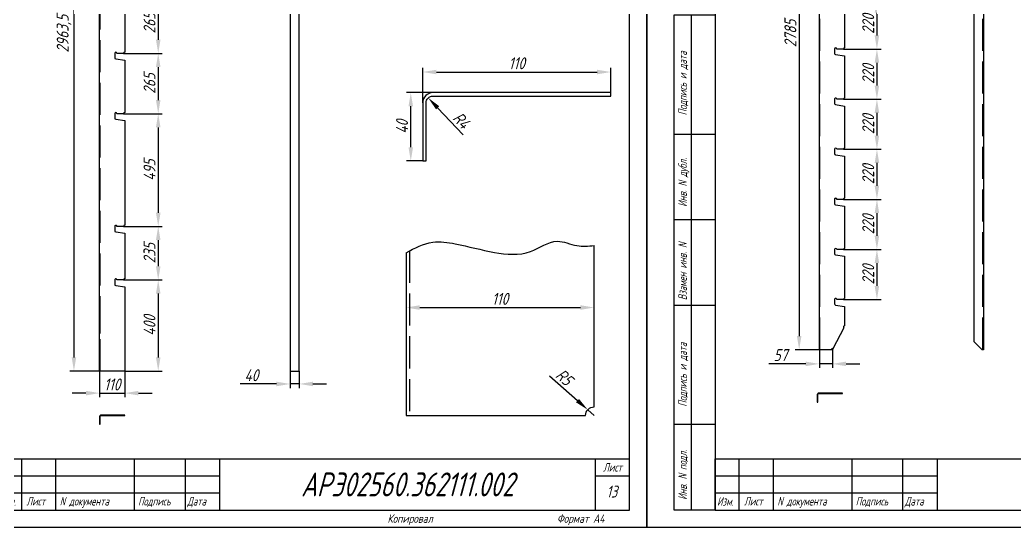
# Model space of a CAD drawing. Header units: millimetres. Extents: x 39382 to 343910, y -39675 to -15315.
# Drawn here: x 69075 to 71988, y -22234 to -20749 of the extents above; entities that cross this region are included whole.
import ezdxf
from ezdxf.enums import TextEntityAlignment as Align

# ---------------------------------------------------------------- set-up
doc = ezdxf.new("R2010")
doc.units = ezdxf.units.MM
doc.header["$PDSIZE"] = -1
doc.linetypes.add('Short_dashed', pattern=[5, 3.75, -1.25])
doc.layers.add('Frame', color=6, linetype='Continuous')
doc.styles.add('PB_TEXT', font='romans.shx', dxfattribs={"width": 0.7, "oblique": 15})
doc.styles.get("Standard").update_dxf_attribs({"font": 'ГОСТ тип А наклонный.ttf'})
doc.styles.add('ГОСТ', font='ГОСТ тип А.ttf', dxfattribs={"oblique": 15})
doc.dimstyles.new('dim15', dxfattribs={"dimscale": 0.4, "dimtxt": 87.5, "dimasz": 100, "dimexe": 30, "dimexo": 0, "dimgap": 20, "dimtad": 1, "dimdec": 0, "dimlfac": 1.5, "dimdsep": 46, "dimtxsty": 'Standard', "dimcen": 5, "dimadec": 0, "dimazin": 0, "dimtfac": 1, "dimtdec": 0, "dimtmove": 0, "dimatfit": 3, "dimfxl": 1, "dimtolj": 1, "dimtzin": 0, "dimarcsym": 0})
doc.dimstyles.new('dim2', dxfattribs={"dimscale": 0.4, "dimtxt": 87.5, "dimasz": 100, "dimexe": 30, "dimexo": 0, "dimgap": 20, "dimtad": 1, "dimdec": 0, "dimlfac": 0.2, "dimdsep": 46, "dimtxsty": 'Standard', "dimcen": 5, "dimadec": 0, "dimazin": 0, "dimtfac": 1, "dimtdec": 0, "dimtmove": 0, "dimatfit": 3, "dimfxl": 1, "dimtolj": 1, "dimtzin": 0, "dimarcsym": 0})

# ---------------------------------------------------------------- blocks, each defined once
blk = doc.blocks.new('*D273')
at = {"color": 0, "lineweight": -2, "transparency": 16777216}
for p, q in [((71485.2, -20688.1), (71595.4, -20688.1)), ((71583.4, -20728.1), (71583.4, -20794.8)), ((71485.2, -20834.8), (71595.4, -20834.8))]:
    blk.add_line(p, q, dxfattribs=at)
at = {"color": 0, "transparency": 16777216}
for points in [[(71576.7, -20728.1), (71590, -20728.1), (71583.4, -20688.1)], [(71576.7, -20794.8), (71590, -20794.8), (71583.4, -20834.8)]]:
    blk.add_solid(points, dxfattribs=at)
at = {"layer": 'Defpoints', "color": 0, "transparency": 16777216}
for p in [(71485.2, -20688.1), (71485.2, -20834.8), (71583.4, -20834.8)]:
    blk.add_point(p, dxfattribs=at)
at = {"color": 0, "transparency": 16777216, "insert": (71557.9, -20761.4), "char_height": 35, "attachment_point": 5, "rotation": 90}
blk.add_mtext('\\A1;220', dxfattribs=at)
blk = doc.blocks.new('*D274')
at = {"color": 0, "lineweight": -2, "transparency": 16777216}
for p, q in [((71485.2, -20834.8), (71595.4, -20834.8)), ((71583.4, -20874.8), (71583.4, -20941.4)), ((71485.2, -20981.4), (71595.4, -20981.4))]:
    blk.add_line(p, q, dxfattribs=at)
at = {"color": 0, "transparency": 16777216}
for points in [[(71576.7, -20874.8), (71590, -20874.8), (71583.4, -20834.8)], [(71576.7, -20941.4), (71590, -20941.4), (71583.4, -20981.4)]]:
    blk.add_solid(points, dxfattribs=at)
at = {"layer": 'Defpoints', "color": 0, "transparency": 16777216}
for p in [(71485.2, -20834.8), (71485.2, -20981.4), (71583.4, -20981.4)]:
    blk.add_point(p, dxfattribs=at)
at = {"color": 0, "transparency": 16777216, "insert": (71557.9, -20908.1), "char_height": 35, "attachment_point": 5, "rotation": 90}
blk.add_mtext('\\A1;220', dxfattribs=at)
blk = doc.blocks.new('*D275')
at = {"color": 0, "lineweight": -2, "transparency": 16777216}
for p, q in [((71485.2, -20981.4), (71595.4, -20981.4)), ((71583.4, -21021.4), (71583.4, -21088.1)), ((71485.2, -21128.1), (71595.4, -21128.1))]:
    blk.add_line(p, q, dxfattribs=at)
at = {"color": 0, "transparency": 16777216}
for points in [[(71576.7, -21021.4), (71590, -21021.4), (71583.4, -20981.4)], [(71576.7, -21088.1), (71590, -21088.1), (71583.4, -21128.1)]]:
    blk.add_solid(points, dxfattribs=at)
at = {"layer": 'Defpoints', "color": 0, "transparency": 16777216}
for p in [(71485.2, -20981.4), (71485.2, -21128.1), (71583.4, -21128.1)]:
    blk.add_point(p, dxfattribs=at)
at = {"color": 0, "transparency": 16777216, "insert": (71557.9, -21054.8), "char_height": 35, "attachment_point": 5, "rotation": 90}
blk.add_mtext('\\A1;220', dxfattribs=at)
blk = doc.blocks.new('*D276')
at = {"color": 0, "lineweight": -2, "transparency": 16777216}
for p, q in [((71485.2, -21128.1), (71595.4, -21128.1)), ((71583.4, -21168.1), (71583.4, -21234.8)), ((71485.2, -21274.8), (71595.4, -21274.8))]:
    blk.add_line(p, q, dxfattribs=at)
at = {"color": 0, "transparency": 16777216}
for points in [[(71576.7, -21168.1), (71590, -21168.1), (71583.4, -21128.1)], [(71576.7, -21234.8), (71590, -21234.8), (71583.4, -21274.8)]]:
    blk.add_solid(points, dxfattribs=at)
at = {"layer": 'Defpoints', "color": 0, "transparency": 16777216}
for p in [(71485.2, -21128.1), (71485.2, -21274.8), (71583.4, -21274.8)]:
    blk.add_point(p, dxfattribs=at)
at = {"color": 0, "transparency": 16777216, "insert": (71557.9, -21201.4), "char_height": 35, "attachment_point": 5, "rotation": 90}
blk.add_mtext('\\A1;220', dxfattribs=at)
blk = doc.blocks.new('*D277')
at = {"color": 0, "lineweight": -2, "transparency": 16777216}
for p, q in [((71485.2, -21274.8), (71595.4, -21274.8)), ((71583.4, -21314.8), (71583.4, -21381.4)), ((71485.2, -21421.4), (71595.4, -21421.4))]:
    blk.add_line(p, q, dxfattribs=at)
at = {"color": 0, "transparency": 16777216}
for points in [[(71576.7, -21314.8), (71590, -21314.8), (71583.4, -21274.8)], [(71576.7, -21381.4), (71590, -21381.4), (71583.4, -21421.4)]]:
    blk.add_solid(points, dxfattribs=at)
at = {"layer": 'Defpoints', "color": 0, "transparency": 16777216}
for p in [(71485.2, -21274.8), (71485.2, -21421.4), (71583.4, -21421.4)]:
    blk.add_point(p, dxfattribs=at)
at = {"color": 0, "transparency": 16777216, "insert": (71557.9, -21348.1), "char_height": 35, "attachment_point": 5, "rotation": 90}
blk.add_mtext('\\A1;220', dxfattribs=at)
blk = doc.blocks.new('*D278')
at = {"color": 0, "lineweight": -2, "transparency": 16777216}
for p, q in [((71485.2, -21421.4), (71595.4, -21421.4)), ((71583.4, -21461.4), (71583.4, -21528.1)), ((71485.2, -21568.1), (71595.4, -21568.1))]:
    blk.add_line(p, q, dxfattribs=at)
at = {"color": 0, "transparency": 16777216}
for points in [[(71576.7, -21461.4), (71590, -21461.4), (71583.4, -21421.4)], [(71576.7, -21528.1), (71590, -21528.1), (71583.4, -21568.1)]]:
    blk.add_solid(points, dxfattribs=at)
at = {"layer": 'Defpoints', "color": 0, "transparency": 16777216}
for p in [(71485.2, -21421.4), (71485.2, -21568.1), (71583.4, -21568.1)]:
    blk.add_point(p, dxfattribs=at)
at = {"color": 0, "transparency": 16777216, "insert": (71557.9, -21494.8), "char_height": 35, "attachment_point": 5, "rotation": 90}
blk.add_mtext('\\A1;220', dxfattribs=at)
blk = doc.blocks.new('*D279')
at = {"color": 0, "lineweight": -2, "transparency": 16777216}
for p, q in [((71415.1, -19858.1), (71343.9, -19858.1)), ((71355.9, -19898.1), (71355.9, -21674.8)), ((71415.1, -21714.8), (71343.9, -21714.8))]:
    blk.add_line(p, q, dxfattribs=at)
at = {"color": 0, "transparency": 16777216}
for points in [[(71349.2, -19898.1), (71362.5, -19898.1), (71355.9, -19858.1)], [(71349.2, -21674.8), (71362.5, -21674.8), (71355.9, -21714.8)]]:
    blk.add_solid(points, dxfattribs=at)
at = {"layer": 'Defpoints', "color": 0, "transparency": 16777216}
for p in [(71415.1, -19858.1), (71355.9, -21714.8), (71415.1, -21714.8)]:
    blk.add_point(p, dxfattribs=at)
at = {"color": 0, "transparency": 16777216, "insert": (71330.1, -20788.7), "char_height": 35, "attachment_point": 5, "rotation": 90}
blk.add_mtext('\\A1;2785', dxfattribs=at)
blk = doc.blocks.new('*D253')
at = {"color": 0, "lineweight": -2, "transparency": 16777216}
for p, q in [((71415.1, -21714.8), (71415.1, -21768.4)), ((71453.2, -21714.8), (71453.2, -21768.4)), ((71375.1, -21756.4), (71267.4, -21756.4)), ((71453.2, -21756.4), (71415.1, -21756.4)), ((71493.2, -21756.4), (71533.2, -21756.4))]:
    blk.add_line(p, q, dxfattribs=at)
at = {"color": 0, "transparency": 16777216}
for points in [[(71375.1, -21749.7), (71375.1, -21763), (71415.1, -21756.4)], [(71493.2, -21749.7), (71493.2, -21763), (71453.2, -21756.4)]]:
    blk.add_solid(points, dxfattribs=at)
at = {"layer": 'Defpoints', "color": 0, "transparency": 16777216}
for p in [(71415.1, -21714.8), (71453.2, -21714.8), (71415.1, -21756.4)]:
    blk.add_point(p, dxfattribs=at)
at = {"color": 0, "transparency": 16777216, "insert": (71301.3, -21730.6), "char_height": 35, "attachment_point": 5}
blk.add_mtext('\\A1;57', dxfattribs=at)
blk = doc.blocks.new('stamp-side-01')
at = {"layer": 'Frame'}
for p, q in [((-12, 0), (-12, 145)), ((-12, 145), (0, 145)), ((-12, 110), (0, 110)), ((0, 85), (-12, 85)), ((-12, 60), (0, 60)), ((0, 25), (-12, 25)), ((0, 0), (-12, 0))]:
    blk.add_line(p, q, dxfattribs=at)
at = {"layer": 'Frame', "color": 7}
blk.add_line((-7, 145), (-7, 0), dxfattribs=at)
at = {"layer": 'Frame', "color": 7, "style": 'PB_TEXT', "oblique": 15, "width": 0.7}
for s, p in [('Подпись и дата', (-8.25, 115.55)), ('Инв. N дубл.', (-8.25, 88.76)), ('Взамен инв. N', (-8.25, 61.42)), ('Подпись и дата', (-8.25, 30.25)), ('Инв. N подл.', (-8.25, 2.97))]:
    blk.add_text(s, height=2.5, rotation=90, dxfattribs=at).set_placement(p)
blk = doc.blocks.new('stamp-side-02')
at = {"layer": 'Frame'}
for p, q in [((0, 287), (-12, 287)), ((-12, 167), (-12, 287)), ((0, 227), (-12, 227)), ((0, 167), (-12, 167))]:
    blk.add_line(p, q, dxfattribs=at)
at = {"layer": 'Frame', "color": 7}
blk.add_line((-7, 287), (-7, 167), dxfattribs=at)
at = {"layer": 'Frame'}
blk.add_blockref('stamp-side-01', (0, 0), dxfattribs=at)
at = {"layer": 'Frame', "color": 7, "style": 'PB_TEXT', "oblique": 15, "width": 0.7}
for s, p in [('Первичное применение', (-8.25, 241.89)), ('Справ. N', (-8.25, 189.23))]:
    blk.add_text(s, height=2.5, rotation=90, dxfattribs=at).set_placement(p)
blk = doc.blocks.new('stamp-small-01')
at = {"layer": 'Frame'}
for p, q in [((-185, 15), (0, 15)), ((-185, 0), (-185, 15)), ((-178, 15), (-178, 0)), ((-168, 15), (-168, 0)), ((-145, 15), (-145, 0)), ((-130, 0), (-130, 15)), ((-120, 15), (-120, 0)), ((-10, 0), (-10, 15)), ((-185, 5), (-120, 5))]:
    blk.add_line(p, q, dxfattribs=at)
at = {"layer": 'Frame', "color": 7}
for p, q in [((-185, 10), (-120, 10)), ((-10, 10), (0, 10))]:
    blk.add_line(p, q, dxfattribs=at)
at = {"layer": 'Frame', "color": 7, "style": 'PB_TEXT', "oblique": 15, "width": 0.7}
blk.add_text('Лист', height=2.5, dxfattribs=at).set_placement((-4.99, 11.25), align=Align.CENTER)
for s, p in [('Изм.', (-184.42, 1.25)), ('Лист', (-176.51, 1.32)), ('N документа', (-166.77, 1.32)), ('Подпись', (-143.84, 1.32)), ('Дата', (-129.46, 1.32))]:
    blk.add_text(s, height=2.5, dxfattribs=at).set_placement(p)
blk = doc.blocks.new('A$C604D77A7')
at = {"color": 7}
for points in [[(0, 0), (2100, 0), (2100, 2970), (0, 2970)], [(200, 50), (2050, 50), (2050, 2920), (200, 2920)]]:
    blk.add_lwpolyline(points, close=True, dxfattribs=at)
blk.add_lwpolyline([(900, 2920), (900, 2780), (200, 2780)], dxfattribs=at)
at = {"color": 7, "xscale": 10, "yscale": 10, "zscale": 10}
for name, p in [('stamp-side-02', (200, 50)), ('stamp-small-01', (2050, 50))]:
    blk.add_blockref(name, p, dxfattribs=at)
at = {"color": 7, "style": 'ГОСТ', "oblique": 15}
for s, p in [('Копировал', (1407.6, 12.5)), ('Формат А4', (1906.9, 12.5))]:
    blk.add_text(s, height=25, dxfattribs=at).set_placement(p, align=Align.CENTER)
blk = doc.blocks.new('*D280')
at = {"color": 0, "lineweight": -2, "transparency": 16777216}
for p, q in [((69308.8, -19801.6), (69221.6, -19801.6)), ((69233.6, -19841.6), (69233.6, -21737.3)), ((69308.8, -21777.3), (69221.6, -21777.3))]:
    blk.add_line(p, q, dxfattribs=at)
at = {"color": 0, "transparency": 16777216}
for points in [[(69226.9, -19841.6), (69240.2, -19841.6), (69233.6, -19801.6)], [(69226.9, -21737.3), (69240.2, -21737.3), (69233.6, -21777.3)]]:
    blk.add_solid(points, dxfattribs=at)
at = {"layer": 'Defpoints', "color": 0, "transparency": 16777216}
for p in [(69308.8, -19801.6), (69233.6, -21777.3), (69308.8, -21777.3)]:
    blk.add_point(p, dxfattribs=at)
at = {"color": 0, "transparency": 16777216, "insert": (69204.6, -20789.4), "char_height": 35, "attachment_point": 5, "rotation": 90}
blk.add_mtext('\\A1;2963,5', dxfattribs=at)
blk = doc.blocks.new('*D285')
at = {"color": 0, "lineweight": -2, "transparency": 16777216}
for p, q in [((69378.9, -20670.6), (69492.2, -20670.6)), ((69480.2, -20710.6), (69480.2, -20807.3)), ((69378.9, -20847.3), (69492.2, -20847.3))]:
    blk.add_line(p, q, dxfattribs=at)
at = {"color": 0, "transparency": 16777216}
for points in [[(69473.5, -20710.6), (69486.9, -20710.6), (69480.2, -20670.6)], [(69473.5, -20807.3), (69486.9, -20807.3), (69480.2, -20847.3)]]:
    blk.add_solid(points, dxfattribs=at)
at = {"layer": 'Defpoints', "color": 0, "transparency": 16777216}
for p in [(69378.9, -20670.6), (69378.9, -20847.3), (69480.2, -20847.3)]:
    blk.add_point(p, dxfattribs=at)
at = {"color": 0, "transparency": 16777216, "insert": (69454.7, -20758.9), "char_height": 35, "attachment_point": 5, "rotation": 90}
blk.add_mtext('\\A1;265', dxfattribs=at)
blk = doc.blocks.new('*D286')
at = {"color": 0, "lineweight": -2, "transparency": 16777216}
for p, q in [((69378.9, -20847.3), (69492.2, -20847.3)), ((69480.2, -20887.3), (69480.2, -20983.9)), ((69378.9, -21023.9), (69492.2, -21023.9))]:
    blk.add_line(p, q, dxfattribs=at)
at = {"color": 0, "transparency": 16777216}
for points in [[(69473.5, -20887.3), (69486.9, -20887.3), (69480.2, -20847.3)], [(69473.5, -20983.9), (69486.9, -20983.9), (69480.2, -21023.9)]]:
    blk.add_solid(points, dxfattribs=at)
at = {"layer": 'Defpoints', "color": 0, "transparency": 16777216}
for p in [(69378.9, -20847.3), (69378.9, -21023.9), (69480.2, -21023.9)]:
    blk.add_point(p, dxfattribs=at)
at = {"color": 0, "transparency": 16777216, "insert": (69454.7, -20935.6), "char_height": 35, "attachment_point": 5, "rotation": 90}
blk.add_mtext('\\A1;265', dxfattribs=at)
blk = doc.blocks.new('*D287')
at = {"color": 0, "lineweight": -2, "transparency": 16777216}
for p, q in [((69378.9, -21023.9), (69492.2, -21023.9)), ((69480.2, -21063.9), (69480.2, -21313.9)), ((69378.9, -21353.9), (69492.2, -21353.9))]:
    blk.add_line(p, q, dxfattribs=at)
at = {"color": 0, "transparency": 16777216}
for points in [[(69473.5, -21063.9), (69486.9, -21063.9), (69480.2, -21023.9)], [(69473.5, -21313.9), (69486.9, -21313.9), (69480.2, -21353.9)]]:
    blk.add_solid(points, dxfattribs=at)
at = {"layer": 'Defpoints', "color": 0, "transparency": 16777216}
for p in [(69378.9, -21023.9), (69378.9, -21353.9), (69480.2, -21353.9)]:
    blk.add_point(p, dxfattribs=at)
at = {"color": 0, "transparency": 16777216, "insert": (69454.7, -21188.9), "char_height": 35, "attachment_point": 5, "rotation": 90}
blk.add_mtext('\\A1;495', dxfattribs=at)
blk = doc.blocks.new('*D288')
at = {"color": 0, "lineweight": -2, "transparency": 16777216}
for p, q in [((69378.9, -21353.9), (69492.2, -21353.9)), ((69480.2, -21393.9), (69480.2, -21470.6)), ((69378.9, -21510.6), (69492.2, -21510.6))]:
    blk.add_line(p, q, dxfattribs=at)
at = {"color": 0, "transparency": 16777216}
for points in [[(69473.5, -21393.9), (69486.9, -21393.9), (69480.2, -21353.9)], [(69473.5, -21470.6), (69486.9, -21470.6), (69480.2, -21510.6)]]:
    blk.add_solid(points, dxfattribs=at)
at = {"layer": 'Defpoints', "color": 0, "transparency": 16777216}
for p in [(69378.9, -21353.9), (69378.9, -21510.6), (69480.2, -21510.6)]:
    blk.add_point(p, dxfattribs=at)
at = {"color": 0, "transparency": 16777216, "insert": (69454.7, -21432.3), "char_height": 35, "attachment_point": 5, "rotation": 90}
blk.add_mtext('\\A1;235', dxfattribs=at)
blk = doc.blocks.new('*D289')
at = {"color": 0, "lineweight": -2, "transparency": 16777216}
for p, q in [((69378.9, -21510.6), (69492.2, -21510.6)), ((69480.2, -21550.6), (69480.2, -21737.3)), ((69382.2, -21777.3), (69492.2, -21777.3))]:
    blk.add_line(p, q, dxfattribs=at)
at = {"color": 0, "transparency": 16777216}
for points in [[(69473.5, -21550.6), (69486.9, -21550.6), (69480.2, -21510.6)], [(69473.5, -21737.3), (69486.9, -21737.3), (69480.2, -21777.3)]]:
    blk.add_solid(points, dxfattribs=at)
at = {"layer": 'Defpoints', "color": 0, "transparency": 16777216}
for p in [(69378.9, -21510.6), (69382.2, -21777.3), (69480.2, -21777.3)]:
    blk.add_point(p, dxfattribs=at)
at = {"color": 0, "transparency": 16777216, "insert": (69454.7, -21643.9), "char_height": 35, "attachment_point": 5, "rotation": 90}
blk.add_mtext('\\A1;400', dxfattribs=at)
blk = doc.blocks.new('*D296')
at = {"color": 0, "lineweight": -2, "transparency": 16777216}
for p, q in [((69866.3, -21777.3), (69866.3, -21827.1)), ((69893, -21777.3), (69893, -21827.1)), ((69826.3, -21815.1), (69719.6, -21815.1)), ((69893, -21815.1), (69866.3, -21815.1)), ((69933, -21815.1), (69973, -21815.1))]:
    blk.add_line(p, q, dxfattribs=at)
at = {"color": 0, "transparency": 16777216}
for points in [[(69826.3, -21808.5), (69826.3, -21821.8), (69866.3, -21815.1)], [(69933, -21808.5), (69933, -21821.8), (69893, -21815.1)]]:
    blk.add_solid(points, dxfattribs=at)
at = {"layer": 'Defpoints', "color": 0, "transparency": 16777216}
for p in [(69866.3, -21777.3), (69893, -21777.3), (69866.3, -21815.1)]:
    blk.add_point(p, dxfattribs=at)
at = {"color": 0, "transparency": 16777216, "insert": (69752.9, -21789.6), "char_height": 35, "attachment_point": 5}
blk.add_mtext('\\A1;40', dxfattribs=at)
blk = doc.blocks.new('*D297')
at = {"color": 0, "lineweight": -2, "transparency": 16777216}
for p, q in [((70284.2, -20962.2), (70207.2, -20962.2)), ((70219.2, -21122.3), (70219.2, -21002.2)), ((70254.2, -21162.3), (70207.2, -21162.3))]:
    blk.add_line(p, q, dxfattribs=at)
at = {"color": 0, "transparency": 16777216}
for points in [[(70212.6, -21002.2), (70225.9, -21002.2), (70219.2, -20962.2)], [(70212.6, -21122.3), (70225.9, -21122.3), (70219.2, -21162.3)]]:
    blk.add_solid(points, dxfattribs=at)
at = {"layer": 'Defpoints', "color": 0, "transparency": 16777216}
for p in [(70219.2, -20962.2), (70284.2, -20962.2), (70254.2, -21162.3)]:
    blk.add_point(p, dxfattribs=at)
at = {"color": 0, "transparency": 16777216, "insert": (70193.7, -21062.2), "char_height": 35, "attachment_point": 5, "rotation": 90}
blk.add_mtext('\\A1;40', dxfattribs=at)
blk = doc.blocks.new('*D298')
at = {"color": 0, "lineweight": -2, "transparency": 16777216}
for p, q in [((70254.2, -20992.2), (70254.2, -20889.8)), ((70294.2, -20901.8), (70764.6, -20901.8)), ((70804.6, -20962.2), (70804.6, -20889.8))]:
    blk.add_line(p, q, dxfattribs=at)
at = {"color": 0, "transparency": 16777216}
for points in [[(70294.2, -20895.2), (70294.2, -20908.5), (70254.2, -20901.8)], [(70764.6, -20895.2), (70764.6, -20908.5), (70804.6, -20901.8)]]:
    blk.add_solid(points, dxfattribs=at)
at = {"layer": 'Defpoints', "color": 0, "transparency": 16777216}
for p in [(70804.6, -20901.8), (70804.6, -20962.2), (70254.2, -20992.2)]:
    blk.add_point(p, dxfattribs=at)
at = {"color": 0, "transparency": 16777216, "insert": (70529.4, -20876.3), "char_height": 35, "attachment_point": 5}
blk.add_mtext('\\A1;110', dxfattribs=at)
blk = doc.blocks.new('*D299')
at = {"color": 0, "lineweight": -2, "transparency": 16777216}
blk.add_line((70372.4, -21085.7), (70297.9, -21006.7), dxfattribs=at)
at = {"color": 0, "transparency": 16777216}
blk.add_solid([(70302.8, -21002.2), (70293.1, -21011.3), (70270.5, -20977.6)], dxfattribs=at)
at = {"layer": 'Defpoints', "color": 0, "transparency": 16777216}
for p in [(70270.5, -20977.6), (70284.2, -20992.2)]:
    blk.add_point(p, dxfattribs=at)
at = {"color": 0, "transparency": 16777216, "insert": (70367.4, -21043.3), "char_height": 35, "attachment_point": 5, "rotation": 313.3212}
blk.add_mtext('\\A1;R4', dxfattribs=at)
blk = doc.blocks.new('*D251')
at = {"color": 0, "lineweight": -2, "transparency": 16777216}
for p, q in [((69308.8, -21777.3), (69308.8, -21854)), ((69382.2, -21777.3), (69382.2, -21854)), ((69268.8, -21842), (69228.8, -21842)), ((69308.8, -21842), (69382.2, -21842)), ((69422.2, -21842), (69462.2, -21842))]:
    blk.add_line(p, q, dxfattribs=at)
at = {"color": 0, "transparency": 16777216}
for points in [[(69268.8, -21835.3), (69268.8, -21848.6), (69308.8, -21842)], [(69422.2, -21835.3), (69422.2, -21848.6), (69382.2, -21842)]]:
    blk.add_solid(points, dxfattribs=at)
at = {"layer": 'Defpoints', "color": 0, "transparency": 16777216}
for p in [(69308.8, -21777.3), (69382.2, -21777.3), (69382.2, -21842)]:
    blk.add_point(p, dxfattribs=at)
at = {"color": 0, "transparency": 16777216, "insert": (69345.5, -21816.5), "char_height": 35, "attachment_point": 5}
blk.add_mtext('\\A1;110', dxfattribs=at)
blk = doc.blocks.new('*D263')
at = {"color": 0, "lineweight": -2, "transparency": 16777216}
for p, q in [((70755.7, -21591.4), (70755.7, -21579.4)), ((70205.3, -21591.4), (70205.3, -21603.4)), ((70245.3, -21591.4), (70715.7, -21591.4))]:
    blk.add_line(p, q, dxfattribs=at)
at = {"color": 0, "transparency": 16777216}
for points in [[(70245.3, -21584.7), (70245.3, -21598.1), (70205.3, -21591.4)], [(70715.7, -21584.7), (70715.7, -21598.1), (70755.7, -21591.4)]]:
    blk.add_solid(points, dxfattribs=at)
at = {"layer": 'Defpoints', "color": 0, "transparency": 16777216}
for p in [(70205.3, -21591.4), (70755.7, -21591.4), (70755.7, -21591.4)]:
    blk.add_point(p, dxfattribs=at)
at = {"color": 0, "transparency": 16777216, "insert": (70480.5, -21565.9), "char_height": 35, "attachment_point": 5}
blk.add_mtext('\\A1;110', dxfattribs=at)
blk = doc.blocks.new('*D267')
at = {"color": 0, "lineweight": -2, "transparency": 16777216}
for p, q in [((70625.3, -21791.1), (70707.1, -21863.9)), ((70755.7, -21907.2), (70737, -21890.5))]:
    blk.add_line(p, q, dxfattribs=at)
at = {"color": 0, "transparency": 16777216}
blk.add_solid([(70711.6, -21859), (70702.7, -21868.9), (70737, -21890.5)], dxfattribs=at)
at = {"layer": 'Defpoints', "color": 0, "transparency": 16777216}
for p in [(70737, -21890.5), (70755.7, -21907.2)]:
    blk.add_point(p, dxfattribs=at)
at = {"color": 0, "transparency": 16777216, "insert": (70668.2, -21795.2), "char_height": 35, "attachment_point": 5, "rotation": 318.3281}
blk.add_mtext('\\A1;R5', dxfattribs=at)

msp = doc.modelspace()

# ---------------------------------------------------------------- linework, layer by layer
at = {"color": 3, "linetype": 'Short_dashed', "ltscale": 25}
for p, q in [((69310.16, -21777.26), (69310.16, -19801.59)), ((69891.64, -19801.59), (69891.64, -21777.26)), ((71416.45, -21714.77), (71416.45, -19858.1)), ((71893.76, -21714.77), (71893.76, -19858.1)), ((70215.34, -21425.66), (70215.34, -21907.16))]:
    msp.add_line(p, q, dxfattribs=at)
at = {"color": 3, "ltscale": 25}
for points in [[(69382.21, -20690.59), (69382.21, -20843.93, 0.4141409), (69378.87, -20847.26), (69359.54, -20847.26, 0.4141409), (69356.21, -20843.93, 0.4141409), (69352.87, -20847.26), (69352.87, -20859.93, 0.370615), (69355.71, -20863.23), (69382.21, -20867.26), (69382.21, -21020.59, 0.4141409), (69378.87, -21023.93), (69359.54, -21023.93, 0.4141409), (69356.21, -21020.59, 0.4141409), (69352.87, -21023.93), (69352.87, -21036.6, 0.370615), (69355.71, -21039.9), (69382.21, -21043.93), (69382.21, -21350.6, 0.4142673), (69378.87, -21353.93), (69359.54, -21353.93, 0.4142673), (69356.21, -21350.6, 0.4142673), (69352.87, -21353.93), (69352.87, -21366.6, 0.370615), (69355.71, -21369.9), (69382.21, -21373.93), (69382.21, -21507.26, 0.4142673), (69378.87, -21510.6), (69359.54, -21510.6, 0.4142673), (69356.21, -21507.26, 0.4142673), (69352.87, -21510.6), (69352.87, -21523.27, 0.3707466), (69355.71, -21526.56), (69382.21, -21530.6), (69382.21, -21777.26), (69308.82, -21777.26), (69308.82, -19801.59)], [(71488.5, -20708.1), (71488.5, -20831.43, 0.4142673), (71485.16, -20834.77), (71465.83, -20834.77, 0.4142673), (71462.5, -20831.43, 0.4142673), (71459.16, -20834.77), (71459.16, -20847.44, 0.370615), (71461.99, -20850.74), (71488.5, -20854.77), (71488.5, -20978.1, 0.4142673), (71485.16, -20981.44), (71465.83, -20981.44, 0.4142673), (71462.5, -20978.1, 0.4142673), (71459.16, -20981.44), (71459.16, -20994.11, 0.370615), (71461.99, -20997.4), (71488.5, -21001.43), (71488.5, -21124.77, 0.4141409), (71485.16, -21128.1), (71465.83, -21128.1, 0.4141409), (71462.5, -21124.77, 0.4141409), (71459.16, -21128.1), (71459.16, -21140.77, 0.370615), (71461.99, -21144.07), (71488.5, -21148.1), (71488.5, -21271.44, 0.4142673), (71485.16, -21274.77), (71465.83, -21274.77, 0.4142673), (71462.5, -21271.44, 0.4142673), (71459.16, -21274.77), (71459.16, -21287.44, 0.3707466), (71461.99, -21290.74), (71488.5, -21294.77), (71488.5, -21418.1, 0.4141409), (71485.16, -21421.44), (71465.83, -21421.44, 0.4141409), (71462.5, -21418.1, 0.4141409), (71459.16, -21421.44), (71459.16, -21434.11, 0.370615), (71461.99, -21437.4), (71488.5, -21441.44), (71488.5, -21564.77, 0.4142673), (71485.16, -21568.1), (71465.83, -21568.1, 0.4142673), (71462.5, -21564.77, 0.4142673), (71459.16, -21568.1), (71459.16, -21580.78, 0.370615), (71461.99, -21584.07), (71488.5, -21588.11), (71488.5, -21644.77, 0.7821005), (71486.94, -21651.05), (71454.76, -21711.83, 0.5651789), (71449.87, -21714.77), (71415.11, -21714.77), (71415.11, -19858.1)], [(70205.34, -21431.04), (70205.34, -21907.16), (70730.7, -21907.16, -0.4142673), (70755.7, -21882.17), (70755.7, -21409.9)]]:
    msp.add_lwpolyline(points, format="xyb", dxfattribs=at)
for points in [[(69866.29, -21777.26), (69866.29, -21777.26), (69892.97, -21777.26), (69892.97, -19801.59), (69888.97, -19801.59), (69866.29, -19824.27)], [(71868.41, -19858.1), (71868.41, -19858.1), (71895.09, -19858.1), (71895.09, -21714.77), (71891.09, -21714.77), (71868.41, -21692.09)]]:
    msp.add_lwpolyline(points, close=True, dxfattribs=at)
at = {"color": 3}
for points in [[(70804.57, -20972.19), (70804.57, -20962.18), (70284.22, -20962.18, 0.4142136), (70254.2, -20992.2), (70254.2, -21162.31), (70264.21, -21162.31), (70264.21, -20992.2, -0.4142136), (70284.22, -20972.19)], [(71482.21, -21843.51), (71482.21, -21842.18), (71412.83, -21842.18, 0.4142136), (71408.82, -21846.18), (71408.82, -21868.86), (71410.16, -21868.86), (71410.16, -21846.18, -0.4142136), (71412.83, -21843.51)], [(69382.21, -21907.51), (69382.21, -21906.18), (69312.83, -21906.18, 0.4142136), (69308.82, -21910.18), (69308.82, -21932.86), (69310.16, -21932.86), (69310.16, -21910.18, -0.4142136), (69312.83, -21907.51)]]:
    msp.add_lwpolyline(points, format="xyb", close=True, dxfattribs=at)
at = {"color": 3, "ltscale": 25}
msp.add_lwpolyline([(69308.87, -21644.6), (69308.87, -21667.26)], dxfattribs=at)
msp.add_lwpolyline([(71454.76, -21711.83), (71453.2, -21714.77), (71449.87, -21714.77)])
msp.add_spline([(70205.34, -21431.04), (70283.58, -21399.96), (70349.52, -21404.93), (70463.98, -21429.79), (70569.74, -21427.31), (70648.12, -21397.47), (70705.35, -21409.9), (70755.7, -21409.9)], degree=3)

# ---------------------------------------------------------------- block references
at = {"color": 1}
for p in [(68809.62, -22234.23), (70909.62, -22234.23)]:
    msp.add_blockref('A$C604D77A7', p, dxfattribs=at)

# ---------------------------------------------------------------- texts
at = {"color": 7, "style": 'PB_TEXT', "oblique": 15, "width": 0.7}
msp.add_attdef('АРЭ02560.362111.002', text='', height=70, dxfattribs=at).set_placement((70209.62, -22109.23), align=Align.MIDDLE_CENTER)
msp.add_attdef('13', text='', height=35, dxfattribs=at).set_placement((70807.86, -22147.73), align=Align.CENTER)

# ---------------------------------------------------------------- dimensions: what is measured, and where the dimension line sits
dim = msp.add_linear_dim(base=(69233.56, -21777.26), p1=(69308.82, -19801.59), p2=(69308.82, -21777.26), angle=270, text='2963,5', dimstyle='dim15')
dim.commit()
dim.dimension.update_dxf_attribs({"geometry": '*D280', "text_midpoint": (69233.56, -20789.43), "dimtype": 160})
dim = msp.add_linear_dim(base=(71355.85, -21714.77), p1=(71415.11, -19858.1), p2=(71415.11, -21714.77), angle=270, dimstyle='dim15')
dim.commit()
dim.dimension.update_dxf_attribs({"geometry": '*D279', "text_midpoint": (71355.85, -20788.73), "dimtype": 160})
for base, p1, p2, angle, dimstyle, picture, middle in [((69480.18, -20847.26), (69378.87, -20670.59), (69378.87, -20847.26), 270, 'dim15', '*D285', (69454.68, -20758.93)), ((71583.37, -20834.77), (71485.16, -20688.1), (71485.16, -20834.77), 270, 'dim15', '*D273', (71557.87, -20761.43)), ((69480.18, -21023.93), (69378.87, -20847.26), (69378.87, -21023.93), 270, 'dim15', '*D286', (69454.68, -20935.6)), ((71583.37, -20981.44), (71485.16, -20834.77), (71485.16, -20981.44), 270, 'dim15', '*D274', (71557.87, -20908.1)), ((70219.24, -20962.18), (70254.2, -21162.31), (70284.22, -20962.18), 90, 'dim2', '*D297', (70193.74, -21062.25)), ((71583.37, -21128.1), (71485.16, -20981.44), (71485.16, -21128.1), 270, 'dim15', '*D275', (71557.87, -21054.77)), ((69480.18, -21353.93), (69378.87, -21023.93), (69378.87, -21353.93), 270, 'dim15', '*D287', (69454.68, -21188.93)), ((71583.37, -21274.77), (71485.16, -21128.1), (71485.16, -21274.77), 270, 'dim15', '*D276', (71557.87, -21201.44)), ((71583.37, -21421.44), (71485.16, -21274.77), (71485.16, -21421.44), 270, 'dim15', '*D277', (71557.87, -21348.1)), ((69480.18, -21510.6), (69378.87, -21353.93), (69378.87, -21510.6), 270, 'dim15', '*D288', (69454.68, -21432.26)), ((71583.37, -21568.1), (71485.16, -21421.44), (71485.16, -21568.1), 270, 'dim15', '*D278', (71557.87, -21494.77)), ((69480.18, -21777.26), (69378.87, -21510.6), (69382.21, -21777.26), 270, 'dim15', '*D289', (69454.68, -21643.93)), ((71415.11, -21756.37), (71453.2, -21714.77), (71415.11, -21714.77), 180, 'dim15', '*D253', (71301.27, -21730.64)), ((69866.29, -21815.13), (69892.97, -21777.26), (69866.29, -21777.26), 180, 'dim15', '*D296', (69752.94, -21789.63))]:
    dim = msp.add_linear_dim(base=base, p1=p1, p2=p2, angle=angle, dimstyle=dimstyle)
    dim.commit()
    dim.dimension.update_dxf_attribs({"geometry": picture, "text_midpoint": middle})
for base, p1, p2, picture, middle in [((70804.57, -20901.83), (70254.2, -20992.2), (70804.57, -20962.18), '*D298', (70529.39, -20876.33)), ((70755.7, -21591.4), (70205.34, -21591.4), (70755.7, -21591.4), '*D263', (70480.52, -21565.9))]:
    dim = msp.add_linear_dim(base=base, p1=p1, p2=p2, dimstyle='dim2')
    dim.commit()
    dim.dimension.update_dxf_attribs({"geometry": picture, "text_midpoint": middle})
dim = msp.add_radius_dim(center=(70284.22, -20992.2), mpoint=(70270.49, -20977.64), dimstyle='dim2')
dim.commit()
dim.dimension.update_dxf_attribs({"geometry": '*D299', "text_midpoint": (70348.88, -21060.76), "dimtype": 164})
dim = msp.add_linear_dim(base=(69382.21, -21841.98), p1=(69308.82, -21777.26), p2=(69382.21, -21777.26), dimstyle='dim15')
dim.commit()
dim.dimension.update_dxf_attribs({"geometry": '*D251', "text_midpoint": (69345.52, -21841.98), "dimtype": 160})
dim = msp.add_radius_dim(center=(70755.7, -21907.16), mpoint=(70737.03, -21890.54), dimstyle='dim2')
dim.commit()
dim.dimension.update_dxf_attribs({"geometry": '*D267', "text_midpoint": (70668.23, -21795.16)})

doc.saveas('drawing.dxf')
